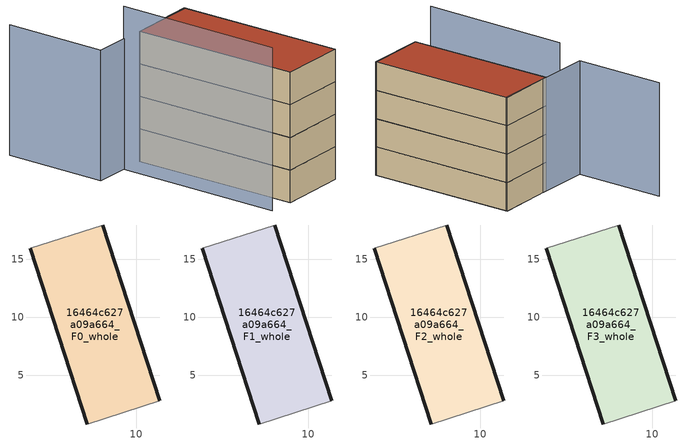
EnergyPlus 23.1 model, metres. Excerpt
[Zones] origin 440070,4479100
16464c627a09a664_F0_whole
 floor ground (EU_floor_Construction): 12.02,2.82 7.11,17.96 0.88,15.93 5.78,0.79 z0
 wall outside (EU_wall_Construction): 7.11,17.96 12.02,2.82 / 5.78,0.79 0.88,15.93 z0:3
 wall adiabatic (EU_wall_Construction): 0.88,15.93 7.11,17.96 / 12.02,2.82 5.78,0.79 z0:3
16464c627a09a664_F1_whole
 floor to 16464c627a09a664_F0_whole (EU_floor_Construction): 12.02,2.82 7.11,17.96 0.88,15.93 5.78,0.79 z3
 wall outside (EU_wall_Construction): 7.11,17.96 12.02,2.82 / 5.78,0.79 0.88,15.93 z3:6
 wall adiabatic (EU_wall_Construction): 0.88,15.93 7.11,17.96 / 12.02,2.82 5.78,0.79 z3:6
16464c627a09a664_F2_whole
 floor to 16464c627a09a664_F1_whole (EU_floor_Construction): 12.02,2.82 7.11,17.96 0.88,15.93 5.78,0.79 z6
 wall outside (EU_wall_Construction): 7.11,17.96 12.02,2.82 / 5.78,0.79 0.88,15.93 z6:9
 wall adiabatic (EU_wall_Construction): 0.88,15.93 7.11,17.96 / 12.02,2.82 5.78,0.79 z6:9
16464c627a09a664_F3_whole
 floor to 16464c627a09a664_F2_whole (EU_floor_Construction): 12.02,2.82 7.11,17.96 0.88,15.93 5.78,0.79 z9
 wall outside (EU_wall_Construction): 7.11,17.96 12.02,2.82 / 5.78,0.79 0.88,15.93 z9:12
 wall adiabatic (EU_wall_Construction): 0.88,15.93 7.11,17.96 / 12.02,2.82 5.78,0.79 z9:12
 roof outside (EU_roof_Construction): 7.11,17.96 12.02,2.82 5.78,0.79 0.88,15.93 z12
shading: -1.19,15.33 3.46,0.15 z0:15; 7.15,17.89 -4.35,14.31 / -4.35,14.31 -7.23,23.58 z0:12
[Building]
EU S2 Campaign: North Axis=0; Terrain=City; Solar Distribution=FullExterior
[Site:Location]
Madrid: Latitude=40.5; Longitude=-3.5; Time Zone=1; Elevation=609
[SizingPeriod:WeatherFileDays]
AnnualSizingPeriod: Begin Month=1; Begin Day of Month=1; End Month=12; End Day of Month=31; Day of Week for Start Day=Monday; Use Weather File Daylight Saving Period=No; Use Weather File Rain and Snow Indicators=No
[MATERIAL]
EU_InternalMass_Material: Roughness=MediumRough; Thickness=0.1; Conductivity=1; Density=1800; Specific Heat=900; Thermal Absorptance=0.9; Solar Absorptance=0.7; Visible Absorptance=0.7
[MATERIAL:NOMASS] Roughness=MediumRough; Thermal Absorptance=0.9; Solar Absorptance=0.7; Visible Absorptance=0.7
Name | Thermal Resistance
EU_wall_NoMass; EU_roof_NoMass | 2.16768
EU_floor_NoMass | 1.14339
[CONSTRUCTION]
EU_wall_Construction: EU_wall_NoMass
EU_roof_Construction: EU_roof_NoMass
EU_floor_Construction: EU_floor_NoMass
EU_InternalMass_Construction: EU_InternalMass_Material
[ZONE] Type=1; Multiplier=1; Ceiling Height=autocalculate; Volume=313.022; Floor Area=autocalculate; Part of Total Floor Area=Yes
16464c627a09a664_F0_whole; 16464c627a09a664_F1_whole; 16464c627a09a664_F2_whole; 16464c627a09a664_F3_whole
[INTERNALMASS] Construction=EU_InternalMass_Construction; Surface Area=104.341
Name | Zone or ZoneList
16464c627a09a664_F0_whole_EU_InternalMass | 16464c627a09a664_F0_whole
16464c627a09a664_F1_whole_EU_InternalMass | 16464c627a09a664_F1_whole
16464c627a09a664_F2_whole_EU_InternalMass | 16464c627a09a664_F2_whole
16464c627a09a664_F3_whole_EU_InternalMass | 16464c627a09a664_F3_whole
[OTHEREQUIPMENT] Fuel Type=Electricity; Design Level Calculation Method=Watts/Area; Power per Zone Floor Area=1; Fraction Latent=0; Fraction Radiant=0; Fraction Lost=0; Carbon Dioxide Generation Rate=0; EndUse Subcategory=EU_Step8_InternalGains
Name | Zone or ZoneList or Space or SpaceList | Schedule
EU_Step8_InternalGain_16464c627a09a664_F0_whole_f000 | 16464c627a09a664_F0_whole | EU_Step8_GainSchedule_16464c627a09a664_F0_whole_f000
EU_Step8_InternalGain_16464c627a09a664_F1_whole_f000 | 16464c627a09a664_F1_whole | EU_Step8_GainSchedule_16464c627a09a664_F1_whole_f000
EU_Step8_InternalGain_16464c627a09a664_F2_whole_f000 | 16464c627a09a664_F2_whole | EU_Step8_GainSchedule_16464c627a09a664_F2_whole_f000
EU_Step8_InternalGain_16464c627a09a664_F3_whole_f000 | 16464c627a09a664_F3_whole | EU_Step8_GainSchedule_16464c627a09a664_F3_whole_f000
[ZONEVENTILATION:DESIGNFLOWRATE] Schedule=EU_AlwaysOn; Design Flow Rate Calculation Method=AirChanges/Hour; Air Changes per Hour=0.480546; Ventilation Type=Natural; Fan Pressure Rise=0; Fan Total Efficiency=1; Constant Term Coefficient=1; Temperature Term Coefficient=0; Velocity Term Coefficient=0; Velocity Squared Term Coefficient=0; Minimum Indoor Temperature=-100; Maximum Indoor Temperature=100; Delta Temperature=-100; Minimum Outdoor Temperature=-100; Maximum Outdoor Temperature=100; Maximum Wind Speed=40
Name | Zone or ZoneList or Space or SpaceList
EU_ConstantAir_16464c627a09a664_F0_whole | 16464c627a09a664_F0_whole
EU_ConstantAir_16464c627a09a664_F1_whole | 16464c627a09a664_F1_whole
EU_ConstantAir_16464c627a09a664_F2_whole | 16464c627a09a664_F2_whole
EU_ConstantAir_16464c627a09a664_F3_whole | 16464c627a09a664_F3_whole
[HVACTEMPLATE:THERMOSTAT] Constant Heating Setpoint=20; Constant Cooling Setpoint=50
EU_HeatOnly_16464c627a09a664_F0_whole; EU_HeatOnly_16464c627a09a664_F1_whole; EU_HeatOnly_16464c627a09a664_F2_whole; EU_HeatOnly_16464c627a09a664_F3_whole
[HVACTEMPLATE:ZONE:IDEALLOADSAIRSYSTEM] System Availability Schedule=EU_AlwaysOn; Maximum Heating Supply Air Temperature=50; Minimum Cooling Supply Air Temperature=13; Maximum Heating Supply Air Humidity Ratio=0.0156; Minimum Cooling Supply Air Humidity Ratio=0.0077; Heating Limit=NoLimit; Cooling Limit=NoLimit; Heating Availability Schedule=EU_AlwaysOn; Cooling Availability Schedule=EU_CoolingOff; Dehumidification Control Type=ConstantSensibleHeatRatio; Cooling Sensible Heat Ratio=0.7; Dehumidification Setpoint=60; Humidification Control Type=None; Humidification Setpoint=30; Outdoor Air Method=None; Outdoor Air Flow Rate per Person=0.00944; Outdoor Air Flow Rate per Zone Floor Area=0; Outdoor Air Flow Rate per Zone=0; Demand Controlled Ventilation Type=None; Outdoor Air Economizer Type=NoEconomizer; Heat Recovery Type=None; Sensible Heat Recovery Effectiveness=0.7; Latent Heat Recovery Effectiveness=0.65
Name | Template Thermostat
16464c627a09a664_F0_whole | EU_HeatOnly_16464c627a09a664_F0_whole
16464c627a09a664_F1_whole | EU_HeatOnly_16464c627a09a664_F1_whole
16464c627a09a664_F2_whole | EU_HeatOnly_16464c627a09a664_F2_whole
16464c627a09a664_F3_whole | EU_HeatOnly_16464c627a09a664_F3_whole
[SIZING:ZONE] Zone Cooling Design Supply Air Temperature Input Method=SupplyAirTemperature; Zone Cooling Design Supply Air Temperature=13; Zone Heating Design Supply Air Temperature Input Method=SupplyAirTemperature; Zone Heating Design Supply Air Temperature=50; Zone Cooling Design Supply Air Humidity Ratio=0.008; Zone Heating Design Supply Air Humidity Ratio=0.008; Cooling Design Air Flow Method=DesignDay; Cooling Design Air Flow Rate=0; Cooling Minimum Air Flow per Zone Floor Area=0.000762; Cooling Minimum Air Flow=0; Cooling Minimum Air Flow Fraction=0.2; Heating Design Air Flow Method=DesignDay; Heating Design Air Flow Rate=0; Heating Maximum Air Flow per Zone Floor Area=0.002032; Heating Maximum Air Flow=0.141576; Heating Maximum Air Flow Fraction=0.3; Account for Dedicated Outdoor Air System=No; Dedicated Outdoor Air System Control Strategy=NeutralSupplyAir; Dedicated Outdoor Air Low Setpoint Temperature for Design=autosize; Dedicated Outdoor Air High Setpoint Temperature for Design=autosize; Zone Load Sizing Method=Sensible Load Only No Latent Load; Zone Latent Cooling Design Supply Air Humidity Ratio Input Method=HumidityRatioDifference; Zone Cooling Design Supply Air Humidity Ratio Difference=0.005; Zone Latent Heating Design Supply Air Humidity Ratio Input Method=HumidityRatioDifference; Zone Humidification Design Supply Air Humidity Ratio Difference=0.005
16464c627a09a664_F0_whole; 16464c627a09a664_F1_whole; 16464c627a09a664_F2_whole; 16464c627a09a664_F3_whole
[SCHEDULE:CONSTANT]
Name | Hourly Value
EU_AlwaysOn | 1
EU_CoolingOff | 0
[SCHEDULE:FILE] Column Number=1; Rows to Skip at Top=0; Number of Hours of Data=8760; Column Separator=Comma; Interpolate to Timestep=No; Minutes per Item=60; Adjust Schedule for Daylight Savings=Yes
Name | File
EU_Step8_GainSchedule_16464c627a09a664_F0_whole_f000 | ../../schedules/16464c627a09a664/16464c627a09a664_F0_whole_f000_gain.csv
EU_Step8_GainSchedule_16464c627a09a664_F1_whole_f000 | ../../schedules/16464c627a09a664/16464c627a09a664_F1_whole_f000_gain.csv
EU_Step8_GainSchedule_16464c627a09a664_F2_whole_f000 | ../../schedules/16464c627a09a664/16464c627a09a664_F2_whole_f000_gain.csv
EU_Step8_GainSchedule_16464c627a09a664_F3_whole_f000 | ../../schedules/16464c627a09a664/16464c627a09a664_F3_whole_f000_gain.csv
